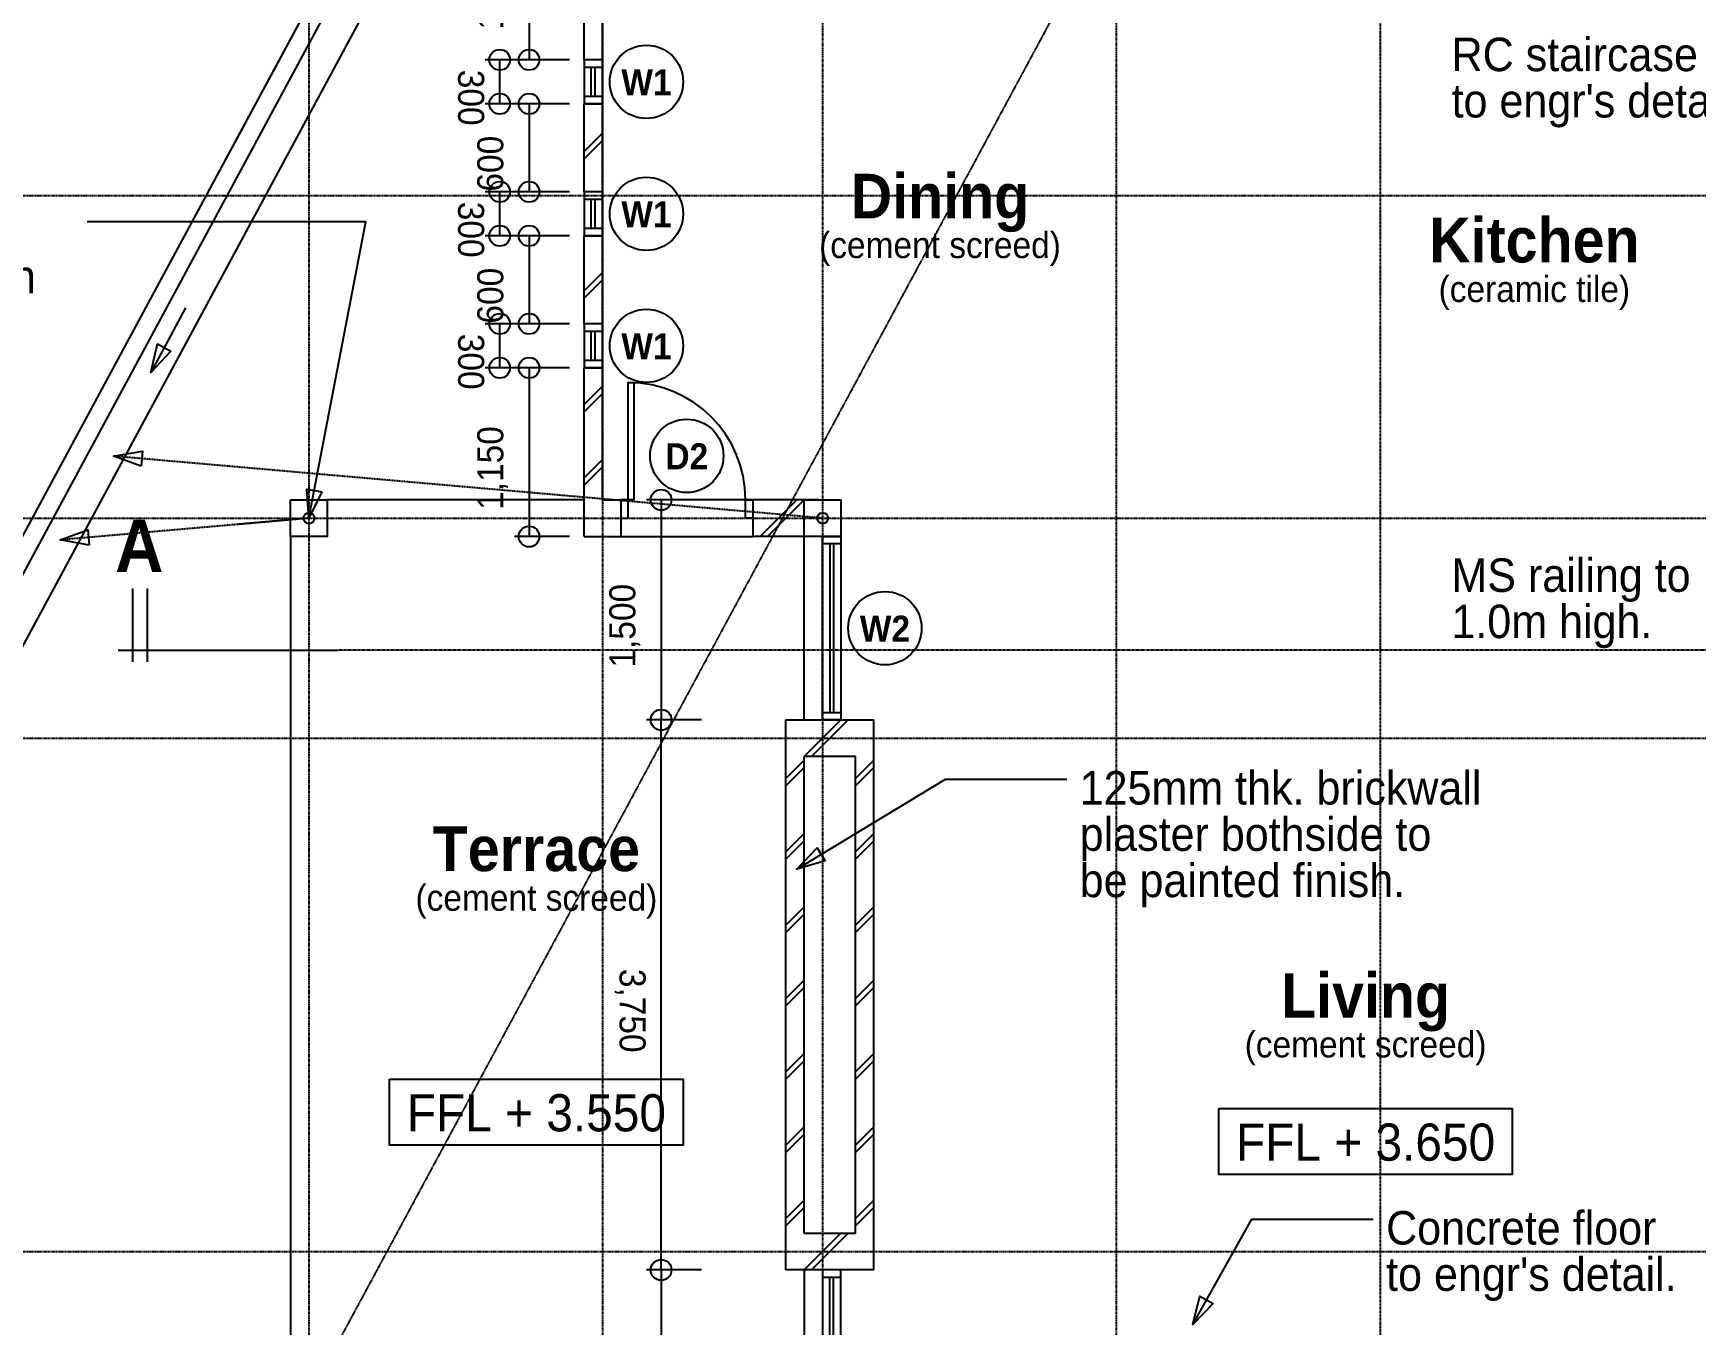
# Model space of a CAD drawing. Header units: inches. Extents: x 1543 to 314687, y -56168 to -771.
# Drawn here: x 8684 to 20012, y -18770 to -9965 of the extents above; entities that cross this region are included whole.
import ezdxf

# ---------------------------------------------------------------- set-up
doc = ezdxf.new("R2010")
doc.units = ezdxf.units.IN
doc.header["$MEASUREMENT"] = 0
for name, pattern in [('PC_DASH_2', [0.638889, 0.277778, -0.083333, 0.055556, -0.083333, 0.055556, -0.083333]), ('PC_DASH_3', [0.069444, 0.027778, -0.041667]), ('PC_DASH_4', [0.055556, 0.027778, -0.027778])]:
    doc.linetypes.add(name, pattern=pattern)
for name, color, linetype in [('Boundary Line', 7, 'Continuous'), ('Grid Line', 7, 'Continuous'), ('Ground Floor Plan', 7, 'Continuous'), ('Text', 7, 'Continuous')]:
    doc.layers.add(name, color=color, linetype=linetype)

# ---------------------------------------------------------------- blocks, each defined once
blk = doc.blocks.new('PD_914117')
at = {"layer": 'Grid Line', "color": 12, "true_color": 0xdc0806}
blk.add_line((12962, -18396), (12962, -14646), dxfattribs=at)
for centre in [(12962, -14646), (12962, -18396)]:
    blk.add_circle(centre, 70.6, dxfattribs=at)
at = {"layer": 'Grid Line', "color": 7, "insert": (12856, -16629), "char_height": 177.49, "width": 635, "attachment_point": 2, "rotation": 270}
blk.add_mtext('\\pxsm0.83;\\fHelvetica|b0|i0|c0|p177.4913;\\W0.92;3,750', dxfattribs=at)
blk = doc.blocks.new('PD_914116')
at = {"layer": 'Grid Line', "color": 12, "true_color": 0xdc0806}
for p, q in [((13237, -14646), (12862, -14646)), ((13237, -18396), (12862, -18396))]:
    blk.add_line(p, q, dxfattribs=at)
at = {"layer": 'Grid Line'}
blk.add_blockref('PD_914117', (0, 0), dxfattribs=at)
blk = doc.blocks.new('PD_914123')
at = {"layer": 'Grid Line', "color": 12, "true_color": 0xdc0806}
blk.add_line((12062, -8946), (12062, -10146), dxfattribs=at)
for centre in [(12062, -8946), (12062, -10146)]:
    blk.add_circle(centre, 70.6, dxfattribs=at)
at = {"layer": 'Grid Line', "color": 7, "insert": (11709, -9654), "char_height": 177.49, "width": 635, "attachment_point": 2, "rotation": 90}
blk.add_mtext('\\pxsm0.83;\\fHelvetica|b0|i0|c0|p177.4913;\\W0.92;1,200', dxfattribs=at)
blk = doc.blocks.new('PD_914122')
at = {"layer": 'Grid Line', "color": 12, "true_color": 0xdc0806}
for p, q in [((12337, -8946), (11962, -8946)), ((12337, -10146), (11962, -10146))]:
    blk.add_line(p, q, dxfattribs=at)
at = {"layer": 'Grid Line'}
blk.add_blockref('PD_914123', (0, 0), dxfattribs=at)
blk = doc.blocks.new('PD_914125')
at = {"layer": 'Grid Line', "color": 12, "true_color": 0xdc0806}
blk.add_line((12962, -13146), (12962, -14646), dxfattribs=at)
for centre in [(12962, -13146), (12962, -14646)]:
    blk.add_circle(centre, 70.6, dxfattribs=at)
at = {"layer": 'Grid Line', "color": 7, "insert": (12609, -14004), "char_height": 177.49, "width": 635, "attachment_point": 2, "rotation": 90}
blk.add_mtext('\\pxsm0.83;\\fHelvetica|b0|i0|c0|p177.4913;\\W0.92;1,500', dxfattribs=at)
blk = doc.blocks.new('PD_914124')
at = {"layer": 'Grid Line', "color": 12, "true_color": 0xdc0806}
for p, q in [((14037, -13146), (12862, -13146)), ((13237, -14646), (12862, -14646))]:
    blk.add_line(p, q, dxfattribs=at)
at = {"layer": 'Grid Line'}
blk.add_blockref('PD_914125', (0, 0), dxfattribs=at)
blk = doc.blocks.new('PD_914129')
at = {"layer": 'Grid Line', "color": 12, "true_color": 0xdc0806}
blk.add_line((12962, -18396), (12962, -19896), dxfattribs=at)
for centre in [(12962, -18396), (12962, -19896)]:
    blk.add_circle(centre, 70.6, dxfattribs=at)
at = {"layer": 'Grid Line', "color": 7, "insert": (12609, -19254), "char_height": 177.49, "width": 635, "attachment_point": 2, "rotation": 90}
blk.add_mtext('\\pxsm0.83;\\fHelvetica|b0|i0|c0|p177.4913;\\W0.92;1,500', dxfattribs=at)
blk = doc.blocks.new('PD_914128')
at = {"layer": 'Grid Line', "color": 12, "true_color": 0xdc0806}
for p, q in [((13237, -18396), (12862, -18396)), ((13837, -19896), (12862, -19896))]:
    blk.add_line(p, q, dxfattribs=at)
at = {"layer": 'Grid Line'}
blk.add_blockref('PD_914129', (0, 0), dxfattribs=at)
blk = doc.blocks.new('PD_914211')
at = {"layer": 'Grid Line', "color": 12, "true_color": 0xdc0806}
blk.add_line((12062, -10446), (12062, -11046), dxfattribs=at)
for centre in [(12062, -10446), (12062, -11046)]:
    blk.add_circle(centre, 70.6, dxfattribs=at)
at = {"layer": 'Grid Line', "color": 7, "insert": (11709, -10854), "char_height": 177.49, "width": 423.33, "attachment_point": 2, "rotation": 90}
blk.add_mtext('\\pxsm0.83;\\fHelvetica|b0|i0|c0|p177.4913;\\W0.92;600', dxfattribs=at)
blk = doc.blocks.new('PD_914210')
at = {"layer": 'Grid Line', "color": 12, "true_color": 0xdc0806}
for p, q in [((12337, -10446), (11962, -10446)), ((12337, -11046), (11962, -11046))]:
    blk.add_line(p, q, dxfattribs=at)
at = {"layer": 'Grid Line'}
blk.add_blockref('PD_914211', (0, 0), dxfattribs=at)
blk = doc.blocks.new('PD_914213')
at = {"layer": 'Grid Line', "color": 12, "true_color": 0xdc0806}
blk.add_line((12062, -11346), (12062, -11946), dxfattribs=at)
for centre in [(12062, -11346), (12062, -11946)]:
    blk.add_circle(centre, 70.6, dxfattribs=at)
at = {"layer": 'Grid Line', "color": 7, "insert": (11709, -11754), "char_height": 177.49, "width": 423.33, "attachment_point": 2, "rotation": 90}
blk.add_mtext('\\pxsm0.83;\\fHelvetica|b0|i0|c0|p177.4913;\\W0.92;600', dxfattribs=at)
blk = doc.blocks.new('PD_914212')
at = {"layer": 'Grid Line', "color": 12, "true_color": 0xdc0806}
for p, q in [((12337, -11346), (11962, -11346)), ((12337, -11946), (11962, -11946))]:
    blk.add_line(p, q, dxfattribs=at)
at = {"layer": 'Grid Line'}
blk.add_blockref('PD_914213', (0, 0), dxfattribs=at)
blk = doc.blocks.new('PD_914215')
at = {"layer": 'Grid Line', "color": 12, "true_color": 0xdc0806}
blk.add_line((12062, -12246), (12062, -13396), dxfattribs=at)
for centre in [(12062, -12246), (12062, -13396)]:
    blk.add_circle(centre, 70.6, dxfattribs=at)
at = {"layer": 'Grid Line', "color": 7, "insert": (11709, -12929), "char_height": 177.49, "width": 635, "attachment_point": 2, "rotation": 90}
blk.add_mtext('\\pxsm0.83;\\fHelvetica|b0|i0|c0|p177.4913;\\W0.92;1,150', dxfattribs=at)
blk = doc.blocks.new('PD_914214')
at = {"layer": 'Grid Line', "color": 12, "true_color": 0xdc0806}
for p, q in [((12337, -12246), (11962, -12246)), ((12337, -13396), (11962, -13396))]:
    blk.add_line(p, q, dxfattribs=at)
at = {"layer": 'Grid Line'}
blk.add_blockref('PD_914215', (0, 0), dxfattribs=at)
blk = doc.blocks.new('PD_914221')
at = {"layer": 'Grid Line', "color": 12, "true_color": 0xdc0806}
blk.add_line((11862, -10446), (11862, -10146), dxfattribs=at)
for centre in [(11862, -10146), (11862, -10446)]:
    blk.add_circle(centre, 70.6, dxfattribs=at)
at = {"layer": 'Grid Line', "color": 7, "insert": (11756, -10404), "char_height": 177.49, "width": 423.33, "attachment_point": 2, "rotation": 270}
blk.add_mtext('\\pxsm0.83;\\fHelvetica|b0|i0|c0|p177.4913;\\W0.92;300', dxfattribs=at)
blk = doc.blocks.new('PD_914220')
at = {"layer": 'Grid Line', "color": 12, "true_color": 0xdc0806}
for p, q in [((12137, -10146), (11762, -10146)), ((12137, -10446), (11762, -10446))]:
    blk.add_line(p, q, dxfattribs=at)
at = {"layer": 'Grid Line'}
blk.add_blockref('PD_914221', (0, 0), dxfattribs=at)
blk = doc.blocks.new('PD_914223')
at = {"layer": 'Grid Line', "color": 12, "true_color": 0xdc0806}
blk.add_line((11862, -11346), (11862, -11046), dxfattribs=at)
for centre in [(11862, -11046), (11862, -11346)]:
    blk.add_circle(centre, 70.6, dxfattribs=at)
at = {"layer": 'Grid Line', "color": 7, "insert": (11756, -11304), "char_height": 177.49, "width": 423.33, "attachment_point": 2, "rotation": 270}
blk.add_mtext('\\pxsm0.83;\\fHelvetica|b0|i0|c0|p177.4913;\\W0.92;300', dxfattribs=at)
blk = doc.blocks.new('PD_914222')
at = {"layer": 'Grid Line', "color": 12, "true_color": 0xdc0806}
for p, q in [((12137, -11046), (11762, -11046)), ((12137, -11346), (11762, -11346))]:
    blk.add_line(p, q, dxfattribs=at)
at = {"layer": 'Grid Line'}
blk.add_blockref('PD_914223', (0, 0), dxfattribs=at)
blk = doc.blocks.new('PD_914225')
at = {"layer": 'Grid Line', "color": 12, "true_color": 0xdc0806}
blk.add_line((11862, -12246), (11862, -11946), dxfattribs=at)
for centre in [(11862, -11946), (11862, -12246)]:
    blk.add_circle(centre, 70.6, dxfattribs=at)
at = {"layer": 'Grid Line', "color": 7, "insert": (11756, -12204), "char_height": 177.49, "width": 423.33, "attachment_point": 2, "rotation": 270}
blk.add_mtext('\\pxsm0.83;\\fHelvetica|b0|i0|c0|p177.4913;\\W0.92;300', dxfattribs=at)
blk = doc.blocks.new('PD_914224')
at = {"layer": 'Grid Line', "color": 12, "true_color": 0xdc0806}
for p, q in [((12137, -11946), (11762, -11946)), ((12137, -12246), (11762, -12246))]:
    blk.add_line(p, q, dxfattribs=at)
at = {"layer": 'Grid Line'}
blk.add_blockref('PD_914225', (0, 0), dxfattribs=at)
blk = doc.blocks.new('PD_914431')
at = {"layer": 'Ground Floor Plan', "color": 7}
for p, q in [((12437, -11046), (12437, -11096)), ((12562, -11046), (12437, -11046)), ((12437, -11096), (12562, -11096)), ((12562, -11096), (12562, -11046))]:
    blk.add_line(p, q, dxfattribs=at)
blk = doc.blocks.new('PD_914432')
at = {"layer": 'Ground Floor Plan', "color": 7}
for p, q in [((12437, -11296), (12437, -11346)), ((12562, -11296), (12437, -11296)), ((12562, -11346), (12562, -11296)), ((12437, -11346), (12562, -11346))]:
    blk.add_line(p, q, dxfattribs=at)
blk = doc.blocks.new('PD_914430')
at = {"layer": 'Ground Floor Plan', "color": 7}
for p, q in [((12437, -11046), (12437, -11346)), ((12486, -11296), (12486, -11096)), ((12512, -11296), (12512, -11096)), ((12562, -11346), (12562, -11046))]:
    blk.add_line(p, q, dxfattribs=at)
at = {"layer": 'Ground Floor Plan'}
for name in ['PD_914431', 'PD_914432']:
    blk.add_blockref(name, (0, 0), dxfattribs=at)
blk = doc.blocks.new('PD_914434')
at = {"layer": 'Ground Floor Plan', "color": 7}
for p, q in [((12437, -11946), (12437, -11996)), ((12562, -11946), (12437, -11946)), ((12437, -11996), (12562, -11996)), ((12562, -11996), (12562, -11946))]:
    blk.add_line(p, q, dxfattribs=at)
blk = doc.blocks.new('PD_914435')
at = {"layer": 'Ground Floor Plan', "color": 7}
for p, q in [((12437, -12196), (12437, -12246)), ((12562, -12196), (12437, -12196)), ((12562, -12246), (12562, -12196)), ((12437, -12246), (12562, -12246))]:
    blk.add_line(p, q, dxfattribs=at)
blk = doc.blocks.new('PD_914433')
at = {"layer": 'Ground Floor Plan', "color": 7}
for p, q in [((12437, -11946), (12437, -12246)), ((12486, -12196), (12486, -11996)), ((12512, -12196), (12512, -11996)), ((12562, -12246), (12562, -11946))]:
    blk.add_line(p, q, dxfattribs=at)
at = {"layer": 'Ground Floor Plan'}
for name in ['PD_914434', 'PD_914435']:
    blk.add_blockref(name, (0, 0), dxfattribs=at)
blk = doc.blocks.new('PD_914449')
at = {"layer": 'Ground Floor Plan', "color": 7}
for p, q in [((13887, -13146), (13637, -13396)), ((13937, -13146), (13687, -13396))]:
    blk.add_line(p, q, dxfattribs=at)
blk = doc.blocks.new('PD_914451')
at = {"layer": 'Ground Floor Plan', "color": 7}
for p, q in [((13537, -13271), (13537, -13146)), ((13537, -13146), (13587, -13146)), ((13587, -13146), (13587, -13271)), ((13587, -13271), (13537, -13271))]:
    blk.add_line(p, q, dxfattribs=at)
blk = doc.blocks.new('PD_914452')
at = {"layer": 'Ground Floor Plan', "color": 7}
for p, q in [((12737, -13146), (12687, -13146)), ((12687, -13146), (12687, -13271)), ((12737, -13271), (12737, -13146)), ((12687, -13271), (12737, -13271))]:
    blk.add_line(p, q, dxfattribs=at)
blk = doc.blocks.new('PD_914450')
at = {"layer": 'Ground Floor Plan', "color": 7}
blk.add_lwpolyline([(12737, -13146), (12737, -12346), (12775, -12346), (12775, -13146), (12737, -13146)], dxfattribs=at)
blk.add_arc((12737, -13146), 800, 0, 90, dxfattribs=at)
at = {"layer": 'Ground Floor Plan'}
for name in ['PD_914452', 'PD_914451']:
    blk.add_blockref(name, (0, 0), dxfattribs=at)
blk = doc.blocks.new('PD_914492')
at = {"layer": 'Ground Floor Plan', "color": 12, "true_color": 0xdc0806}
for p, q in [((14062, -14646), (14062, -14596)), ((14062, -14596), (14187, -14596)), ((14187, -14596), (14187, -14646)), ((14187, -14646), (14062, -14646))]:
    blk.add_line(p, q, dxfattribs=at)
blk = doc.blocks.new('PD_914493')
at = {"layer": 'Ground Floor Plan', "color": 12, "true_color": 0xdc0806}
for p, q in [((14062, -13446), (14062, -13396)), ((14062, -13396), (14187, -13396)), ((14187, -13446), (14062, -13446)), ((14187, -13396), (14187, -13446))]:
    blk.add_line(p, q, dxfattribs=at)
blk = doc.blocks.new('PD_914491')
at = {"layer": 'Ground Floor Plan', "color": 12, "true_color": 0xdc0806}
for p, q in [((14062, -14646), (14062, -13396)), ((14111, -13446), (14111, -14596)), ((14137, -13446), (14137, -14596)), ((14187, -13396), (14187, -14646))]:
    blk.add_line(p, q, dxfattribs=at)
at = {"layer": 'Ground Floor Plan'}
for name in ['PD_914493', 'PD_914492']:
    blk.add_blockref(name, (0, 0), dxfattribs=at)
blk = doc.blocks.new('PD_914495')
at = {"layer": 'Ground Floor Plan', "color": 12, "true_color": 0xdc0806}
for p, q in [((14062, -18396), (14062, -18446)), ((14187, -18396), (14062, -18396)), ((14062, -18446), (14187, -18446)), ((14187, -18446), (14187, -18396))]:
    blk.add_line(p, q, dxfattribs=at)
blk = doc.blocks.new('PD_914496')
at = {"layer": 'Ground Floor Plan', "color": 12, "true_color": 0xdc0806}
for p, q in [((14062, -19596), (14062, -19646)), ((14187, -19596), (14062, -19596)), ((14187, -19646), (14187, -19596)), ((14062, -19646), (14187, -19646))]:
    blk.add_line(p, q, dxfattribs=at)
blk = doc.blocks.new('PD_914494')
at = {"layer": 'Ground Floor Plan', "color": 12, "true_color": 0xdc0806}
for p, q in [((14062, -18396), (14062, -19646)), ((14111, -19596), (14111, -18446)), ((14137, -19596), (14137, -18446)), ((14187, -19646), (14187, -18396))]:
    blk.add_line(p, q, dxfattribs=at)
at = {"layer": 'Ground Floor Plan'}
for name in ['PD_914495', 'PD_914496']:
    blk.add_blockref(name, (0, 0), dxfattribs=at)
blk = doc.blocks.new('PD_914548')
at = {"layer": 'Ground Floor Plan', "color": 7}
for p, q in [((9362, -14250), (9362, -13750)), ((9462, -14250), (9462, -13750)), ((9262, -14171), (10762, -14171))]:
    blk.add_line(p, q, dxfattribs=at)
blk = doc.blocks.new('PD_914547')
at = {"layer": 'Ground Floor Plan'}
blk.add_blockref('PD_914548', (0, 0), dxfattribs=at)
at = {"layer": 'Ground Floor Plan', "color": 7, "insert": (9406, -13282), "char_height": 354.98, "width": 317.5, "attachment_point": 2}
blk.add_mtext('\\pxsm0.83;\\fHelvetica|b1|i0|c0|p354.9826;\\W0.92;A', dxfattribs=at)
blk = doc.blocks.new('PD_914546')
at = {"layer": 'Ground Floor Plan', "color": 7, "linetype": 'PC_DASH_3'}
blk.add_line((33462, -14171), (10762, -14171), dxfattribs=at)
at = {"layer": 'Ground Floor Plan'}
blk.add_blockref('PD_914547', (0, 0), dxfattribs=at)
blk = doc.blocks.new('PD_914551')
at = {"layer": 'Ground Floor Plan', "color": 7, "linetype": 'PC_DASH_3'}
blk.add_line((17862, -4071), (17862, -26271), dxfattribs=at)
blk = doc.blocks.new('PD_914635')
at = {"layer": 'Ground Floor Plan', "color": 7}
for p, q in [((12562, -12871), (12437, -12996)), ((12562, -12921), (12437, -13046))]:
    blk.add_line(p, q, dxfattribs=at)
blk = doc.blocks.new('PD_914638')
at = {"layer": 'Ground Floor Plan', "color": 7}
for p, q in [((12562, -12371), (12437, -12496)), ((12562, -12421), (12437, -12546))]:
    blk.add_line(p, q, dxfattribs=at)
blk = doc.blocks.new('PD_914645')
at = {"layer": 'Ground Floor Plan', "color": 7}
for p, q in [((13812, -16546), (13937, -16421)), ((13812, -16596), (13937, -16471))]:
    blk.add_line(p, q, dxfattribs=at)
blk = doc.blocks.new('PD_914646')
at = {"layer": 'Ground Floor Plan', "color": 7}
for p, q in [((13812, -17046), (13937, -16921)), ((13812, -17096), (13937, -16971))]:
    blk.add_line(p, q, dxfattribs=at)
blk = doc.blocks.new('PD_914647')
at = {"layer": 'Ground Floor Plan', "color": 7}
for p, q in [((13812, -17546), (13937, -17421)), ((13812, -17596), (13937, -17471))]:
    blk.add_line(p, q, dxfattribs=at)
blk = doc.blocks.new('PD_914648')
at = {"layer": 'Ground Floor Plan', "color": 7}
for p, q in [((13812, -18046), (13937, -17921)), ((13812, -18096), (13937, -17971))]:
    blk.add_line(p, q, dxfattribs=at)
blk = doc.blocks.new('PD_914649')
at = {"layer": 'Ground Floor Plan', "color": 7}
for p, q in [((13812, -16046), (13937, -15921)), ((13812, -16096), (13937, -15971))]:
    blk.add_line(p, q, dxfattribs=at)
blk = doc.blocks.new('PD_914650')
at = {"layer": 'Ground Floor Plan', "color": 7}
for p, q in [((13812, -15546), (13937, -15421)), ((13812, -15596), (13937, -15471))]:
    blk.add_line(p, q, dxfattribs=at)
blk = doc.blocks.new('PD_914651')
at = {"layer": 'Ground Floor Plan', "color": 7}
for p, q in [((13812, -15046), (13937, -14921)), ((13812, -15096), (13937, -14971))]:
    blk.add_line(p, q, dxfattribs=at)
blk = doc.blocks.new('PD_914657')
at = {"layer": 'Ground Floor Plan', "color": 7}
blk.add_lwpolyline([(11112, -17096), (13112, -17096), (13112, -17546), (11112, -17546), (11112, -17096)], dxfattribs=at)
at = {"layer": 'Ground Floor Plan', "color": 7, "insert": (12112, -17198), "char_height": 253.56, "width": 1905, "attachment_point": 2}
blk.add_mtext('\\pxsm0.83;\\fHelvetica|b0|i0|c0|p253.5590;\\W0.92;FFL + 3.550', dxfattribs=at)
blk = doc.blocks.new('PD_914659')
at = {"layer": 'Ground Floor Plan', "color": 7}
blk.add_lwpolyline([(16762, -17296), (18762, -17296), (18762, -17746), (16762, -17746), (16762, -17296)], dxfattribs=at)
at = {"layer": 'Ground Floor Plan', "color": 7, "insert": (17762, -17398), "char_height": 253.56, "width": 1905, "attachment_point": 2}
blk.add_mtext('\\pxsm0.83;\\fHelvetica|b0|i0|c0|p253.5590;\\W0.92;FFL + 3.650', dxfattribs=at)
blk = doc.blocks.new('PD_914681')
at = {"layer": 'Ground Floor Plan', "color": 7}
for p, q in [((12562, -11596), (12437, -11721)), ((12562, -11646), (12437, -11771))]:
    blk.add_line(p, q, dxfattribs=at)
blk = doc.blocks.new('PD_914683')
at = {"layer": 'Ground Floor Plan', "color": 7}
for p, q in [((12562, -10646), (12437, -10771)), ((12562, -10696), (12437, -10821))]:
    blk.add_line(p, q, dxfattribs=at)
blk = doc.blocks.new('PD_914687')
at = {"layer": 'Ground Floor Plan', "color": 7}
for p, q in [((14287, -16546), (14412, -16421)), ((14287, -16596), (14412, -16471))]:
    blk.add_line(p, q, dxfattribs=at)
blk = doc.blocks.new('PD_914688')
at = {"layer": 'Ground Floor Plan', "color": 7}
for p, q in [((14287, -17046), (14412, -16921)), ((14287, -17096), (14412, -16971))]:
    blk.add_line(p, q, dxfattribs=at)
blk = doc.blocks.new('PD_914689')
at = {"layer": 'Ground Floor Plan', "color": 7}
for p, q in [((14287, -17546), (14412, -17421)), ((14287, -17596), (14412, -17471))]:
    blk.add_line(p, q, dxfattribs=at)
blk = doc.blocks.new('PD_914690')
at = {"layer": 'Ground Floor Plan', "color": 7}
for p, q in [((14287, -18046), (14412, -17921)), ((14287, -18096), (14412, -17971))]:
    blk.add_line(p, q, dxfattribs=at)
blk = doc.blocks.new('PD_914691')
at = {"layer": 'Ground Floor Plan', "color": 7}
for p, q in [((14287, -16046), (14412, -15921)), ((14287, -16096), (14412, -15971))]:
    blk.add_line(p, q, dxfattribs=at)
blk = doc.blocks.new('PD_914692')
at = {"layer": 'Ground Floor Plan', "color": 7}
for p, q in [((14287, -15546), (14412, -15421)), ((14287, -15596), (14412, -15471))]:
    blk.add_line(p, q, dxfattribs=at)
blk = doc.blocks.new('PD_914693')
at = {"layer": 'Ground Floor Plan', "color": 7}
for p, q in [((14287, -15046), (14412, -14921)), ((14287, -15096), (14412, -14971))]:
    blk.add_line(p, q, dxfattribs=at)
blk = doc.blocks.new('PD_914698')
at = {"layer": 'Ground Floor Plan', "color": 7}
for p, q in [((14187, -18146), (13937, -18396)), ((14237, -18146), (13987, -18396))]:
    blk.add_line(p, q, dxfattribs=at)
blk = doc.blocks.new('PD_914699')
at = {"layer": 'Ground Floor Plan', "color": 7}
for p, q in [((14187, -14646), (13937, -14896)), ((14237, -14646), (13987, -14896))]:
    blk.add_line(p, q, dxfattribs=at)
blk = doc.blocks.new('PD_914712')
at = {"layer": 'Ground Floor Plan', "color": 7}
for p, q in [((12437, -10146), (12437, -10196)), ((12562, -10146), (12437, -10146)), ((12562, -10196), (12562, -10146)), ((12437, -10196), (12562, -10196))]:
    blk.add_line(p, q, dxfattribs=at)
blk = doc.blocks.new('PD_914713')
at = {"layer": 'Ground Floor Plan', "color": 7}
for p, q in [((12437, -10396), (12437, -10446)), ((12562, -10396), (12437, -10396)), ((12562, -10446), (12562, -10396)), ((12437, -10446), (12562, -10446))]:
    blk.add_line(p, q, dxfattribs=at)
blk = doc.blocks.new('PD_914711')
at = {"layer": 'Ground Floor Plan', "color": 7}
for p, q in [((12437, -10146), (12437, -10446)), ((12562, -10446), (12562, -10146)), ((12486, -10396), (12486, -10196)), ((12512, -10396), (12512, -10196))]:
    blk.add_line(p, q, dxfattribs=at)
at = {"layer": 'Ground Floor Plan'}
for name in ['PD_914712', 'PD_914713']:
    blk.add_blockref(name, (0, 0), dxfattribs=at)
blk = doc.blocks.new('PD_915066')
at = {"layer": 'Text', "color": 12, "true_color": 0xdc0806}
blk.add_circle((14487, -14021), 250, dxfattribs=at)
at = {"layer": 'Text', "color": 12, "true_color": 0xdc0806, "insert": (14487, -13935), "char_height": 177.49, "width": 388.06, "attachment_point": 2}
blk.add_mtext('\\pxsm0.83;\\fHelvetica|b1|i0|c0|p177.4913;\\W0.92;W2', dxfattribs=at)
blk = doc.blocks.new('PD_915087')
at = {"layer": 'Text', "color": 7}
for points in [[(22245, -12946), (20800, -13600), (20200, -13600)], [(22047, -12979), (22245, -12946), (22090, -13073), (22047, -12979)]]:
    blk.add_lwpolyline(points, dxfattribs=at)
at = {"layer": 'Text', "color": 7, "insert": (18347, -13545), "char_height": 228.2, "width": 1763.89, "attachment_point": 1}
blk.add_mtext('\\pxsm0.83;\\fHelvetica|b0|i0|c0|p228.2031;\\W0.92;MS railing to\\P1.0m high.', dxfattribs=at)
blk = doc.blocks.new('PD_915088')
at = {"layer": 'Text', "color": 7}
for points in [[(21829, -10771), (20800, -10050), (20288, -10050)], [(21701, -10618), (21829, -10771), (21641, -10702), (21701, -10618)]]:
    blk.add_lwpolyline(points, dxfattribs=at)
at = {"layer": 'Text', "color": 7, "insert": (18348, -9995), "char_height": 228.2, "width": 2151.94, "attachment_point": 1}
blk.add_mtext("\\pxsm0.83;\\fHelvetica|b0|i0|c0|p228.2031;\\W0.92;RC staircase\\Pto engr's detail.", dxfattribs=at)
blk = doc.blocks.new('PD_915106')
at = {"layer": 'Text', "color": 7}
for points in [[(16584, -18769), (16986, -18050), (17814, -18050)], [(16723, -18626), (16584, -18769), (16633, -18575), (16723, -18626)]]:
    blk.add_lwpolyline(points, dxfattribs=at)
at = {"layer": 'Text', "color": 7, "insert": (17902, -17995), "char_height": 228.2, "width": 2151.94, "attachment_point": 1}
blk.add_mtext("\\pxsm0.83;\\fHelvetica|b0|i0|c0|p228.2031;\\W0.92;Concrete floor\\Pto engr's detail.", dxfattribs=at)
blk = doc.blocks.new('PD_915107')
at = {"layer": 'Text', "color": 7}
for points in [[(13887, -15663), (14900, -15050), (15726, -15050)], [(14079, -15608), (13887, -15663), (14025, -15519), (14079, -15608)]]:
    blk.add_lwpolyline(points, dxfattribs=at)
at = {"layer": 'Text', "color": 7, "insert": (15814, -14995), "char_height": 228.2, "width": 2963.33, "attachment_point": 1}
blk.add_mtext('\\pxsm0.83;\\fHelvetica|b0|i0|c0|p228.2031;\\W0.92;125mm thk. brickwall\\Pplaster bothside to\\Pbe painted finish.', dxfattribs=at)
blk = doc.blocks.new('PD_915112')
at = {"layer": 'Text', "color": 7}
for points in [[(10562, -13271), (10950, -11250), (9050, -11250)], [(10649, -13091), (10562, -13271), (10547, -13072), (10649, -13091)]]:
    blk.add_lwpolyline(points, dxfattribs=at)
at = {"layer": 'Text', "color": 7, "insert": (5751, -11195), "char_height": 228.2, "width": 3210.28, "attachment_point": 1}
blk.add_mtext('\\pxsm0.83;\\fHelvetica|b0|i0|c0|p228.2031;\\W0.92;75mm ¿ upvc rwdp\\Pencased in RC column\\P& discharge to drain.', dxfattribs=at)
blk = doc.blocks.new('PD_915162')
at = {"layer": 'Text', "color": 7}
blk.add_circle((12862, -10296), 250, dxfattribs=at)
at = {"layer": 'Text', "color": 7, "insert": (12862, -10210), "char_height": 177.49, "width": 388.06, "attachment_point": 2}
blk.add_mtext('\\pxsm0.83;\\fHelvetica|b1|i0|c0|p177.4913;\\W0.92;W1', dxfattribs=at)
blk = doc.blocks.new('PD_915163')
at = {"layer": 'Text', "color": 7}
blk.add_circle((12862, -11196), 250, dxfattribs=at)
at = {"layer": 'Text', "color": 7, "insert": (12862, -11110), "char_height": 177.49, "width": 388.06, "attachment_point": 2}
blk.add_mtext('\\pxsm0.83;\\fHelvetica|b1|i0|c0|p177.4913;\\W0.92;W1', dxfattribs=at)
blk = doc.blocks.new('PD_915164')
at = {"layer": 'Text', "color": 7}
blk.add_circle((12862, -12096), 250, dxfattribs=at)
at = {"layer": 'Text', "color": 7, "insert": (12862, -12010), "char_height": 177.49, "width": 388.06, "attachment_point": 2}
blk.add_mtext('\\pxsm0.83;\\fHelvetica|b1|i0|c0|p177.4913;\\W0.92;W1', dxfattribs=at)
blk = doc.blocks.new('PD_915165')
at = {"layer": 'Text', "color": 7}
blk.add_circle((13137, -12846), 250, dxfattribs=at)
at = {"layer": 'Text', "color": 7, "insert": (13137, -12760), "char_height": 177.49, "width": 317.5, "attachment_point": 2}
blk.add_mtext('\\pxsm0.83;\\fHelvetica|b1|i0|c0|p177.4913;\\W0.92;D2', dxfattribs=at)

msp = doc.modelspace()

# ---------------------------------------------------------------- linework, layer by layer
at = {"layer": 'Boundary Line', "color": 108, "linetype": 'PC_DASH_2', "true_color": 0x006411}
for p, q in [((14196, -3031), (1545, -26500)), ((18157, -5166), (5507, -28635))]:
    msp.add_line(p, q, dxfattribs=at)
at = {"layer": 'Grid Line', "color": 12, "linetype": 'PC_DASH_2', "true_color": 0xdc0806}
for p, q in [((10562, -1571), (10562, -29571)), ((12562, -1571), (12562, -29571)), ((14062, -1571), (14062, -29571)), ((16062, -1571), (16062, -29571)), ((4062, -11071), (37062, -11071)), ((4062, -13271), (37062, -13271)), ((4062, -14771), (37062, -14771)), ((4062, -18271), (37062, -18271))]:
    msp.add_line(p, q, dxfattribs=at)
at = {"layer": 'Ground Floor Plan', "color": 7}
for p, q in [((1545, -26500), (14197, -3031)), ((1670, -26531), (14272, -3156)), ((1900, -26589), (14409, -3386)), ((12437, -10146), (12437, -9196)), ((12562, -10146), (12562, -9196)), ((12562, -10146), (12437, -10146)), ((12437, -11046), (12437, -10446)), ((12562, -10446), (12437, -10446)), ((12562, -11046), (12562, -10446)), ((12562, -11046), (12437, -11046)), ((12437, -11946), (12437, -11346)), ((12562, -11346), (12437, -11346)), ((12562, -11946), (12562, -11346)), ((12562, -11946), (12437, -11946)), ((12437, -13396), (12437, -12246)), ((12562, -12246), (12437, -12246)), ((12562, -13146), (12562, -12246)), ((12437, -13146), (10687, -13146)), ((12562, -13146), (12687, -13146)), ((12687, -13146), (12687, -13396)), ((13937, -13146), (13587, -13146)), ((13587, -13146), (13587, -13396)), ((10437, -13396), (10437, -19646)), ((12437, -13396), (12687, -13396)), ((12687, -13396), (13587, -13396)), ((13937, -13396), (13587, -13396)), ((13937, -14646), (13937, -13396)), ((13812, -18396), (13812, -14646)), ((13812, -14646), (14412, -14646)), ((14412, -18396), (14412, -14646)), ((13937, -18146), (13937, -14896)), ((14287, -14896), (13937, -14896)), ((14287, -18146), (14287, -14896)), ((13937, -18146), (14287, -18146)), ((14412, -18396), (13812, -18396)), ((13937, -18396), (13937, -19646))]:
    msp.add_line(p, q, dxfattribs=at)
at = {"layer": 'Ground Floor Plan', "color": 172, "true_color": 0x0000d3}
msp.add_line((9722, -11837), (9485, -12277), dxfattribs=at)
at = {"layer": 'Ground Floor Plan', "color": 172, "linetype": 'PC_DASH_4', "true_color": 0x0000d3}
for p, q in [((14062, -13271), (9230, -12848)), ((10562, -13271), (8868, -13419))]:
    msp.add_line(p, q, dxfattribs=at)
at = {"layer": 'Ground Floor Plan', "color": 172, "true_color": 0x0000d3}
for points in [[(9622, -12132), (9485, -12277), (9531, -12083), (9622, -12132)], [(9418, -12917), (9230, -12848), (9427, -12814), (9418, -12917)], [(9065, -13454), (8868, -13419), (9056, -13351), (9065, -13454)]]:
    msp.add_lwpolyline(points, dxfattribs=at)
at = {"layer": 'Ground Floor Plan', "color": 7}
for points in [[(10437, -13146), (10687, -13146), (10687, -13396), (10437, -13396), (10437, -13146)], [(13937, -13146), (14187, -13146), (14187, -13396), (13937, -13396), (13937, -13146)]]:
    msp.add_lwpolyline(points, dxfattribs=at)
at = {"layer": 'Ground Floor Plan', "color": 172, "true_color": 0x0000d3}
msp.add_circle((10562, -13271), 37.5, dxfattribs=at)
at = {"layer": 'Ground Floor Plan', "color": 7}
msp.add_circle((14062, -13271), 37.5, dxfattribs=at)

# ---------------------------------------------------------------- block references
at = {"layer": 'Grid Line'}
for name in ['PD_914122', 'PD_914220', 'PD_914210', 'PD_914222', 'PD_914212', 'PD_914224', 'PD_914214', 'PD_914124', 'PD_914116', 'PD_914128']:
    msp.add_blockref(name, (0, 0), dxfattribs=at)
at = {"layer": 'Ground Floor Plan'}
for name in ['PD_914551', 'PD_914711', 'PD_914683', 'PD_914430', 'PD_914681', 'PD_914433', 'PD_914450', 'PD_914638', 'PD_914635', 'PD_914449', 'PD_914546', 'PD_914491', 'PD_914699', 'PD_914651', 'PD_914693', 'PD_914650', 'PD_914692', 'PD_914649', 'PD_914691', 'PD_914645', 'PD_914687', 'PD_914646', 'PD_914688', 'PD_914657', 'PD_914659', 'PD_914647', 'PD_914689', 'PD_914648', 'PD_914690', 'PD_914698', 'PD_914494']:
    msp.add_blockref(name, (0, 0), dxfattribs=at)
at = {"layer": 'Text'}
for name in ['PD_915162', 'PD_915088', 'PD_915163', 'PD_915112', 'PD_915164', 'PD_915165', 'PD_915087', 'PD_915066', 'PD_915107', 'PD_915106']:
    msp.add_blockref(name, (0, 0), dxfattribs=at)

# ---------------------------------------------------------------- texts
at = {"layer": 'Ground Floor Plan', "color": 7, "attachment_point": 2}
for s, insert, char_height, width in [('\\pxsm0.83;\\fHelvetica|b1|i0|c0|p304.2708;\\W0.92;Dining', (14862, -10923), 304.27, 1305.28), ('\\pxsm0.83;\\fHelvetica|b1|i0|c0|p304.2708;\\W0.92;Kitchen', (18912, -11223), 304.27, 1552.22), ('\\pxsm0.83;\\fHelvetica|b0|i0|c0|p177.4913;\\W0.92;(cement screed)', (14862, -11320), 177.49, 1799.17), ('\\pxsm0.83;\\fHelvetica|b0|i0|c0|p177.4913;\\W0.92;(ceramic tile)', (18912, -11620), 177.49, 1411.11), ('\\pxsm0.83;\\fHelvetica|b1|i0|c0|p304.2708;\\W0.92;Terrace', (12112, -15373), 304.27, 1516.94), ('\\pxsm0.83;\\fHelvetica|b0|i0|c0|p177.4913;\\W0.92;(cement screed)', (12112, -15770), 177.49, 1799.17), ('\\pxsm0.83;\\fHelvetica|b1|i0|c0|p304.2708;\\W0.92;Living', (17762, -16373), 304.27, 1234.72), ('\\pxsm0.83;\\fHelvetica|b0|i0|c0|p177.4913;\\W0.92;(cement screed)', (17762, -16770), 177.49, 1799.17)]:
    msp.add_mtext(s, dxfattribs=dict(at, insert=insert, char_height=char_height, width=width))

doc.saveas('drawing.dxf')
